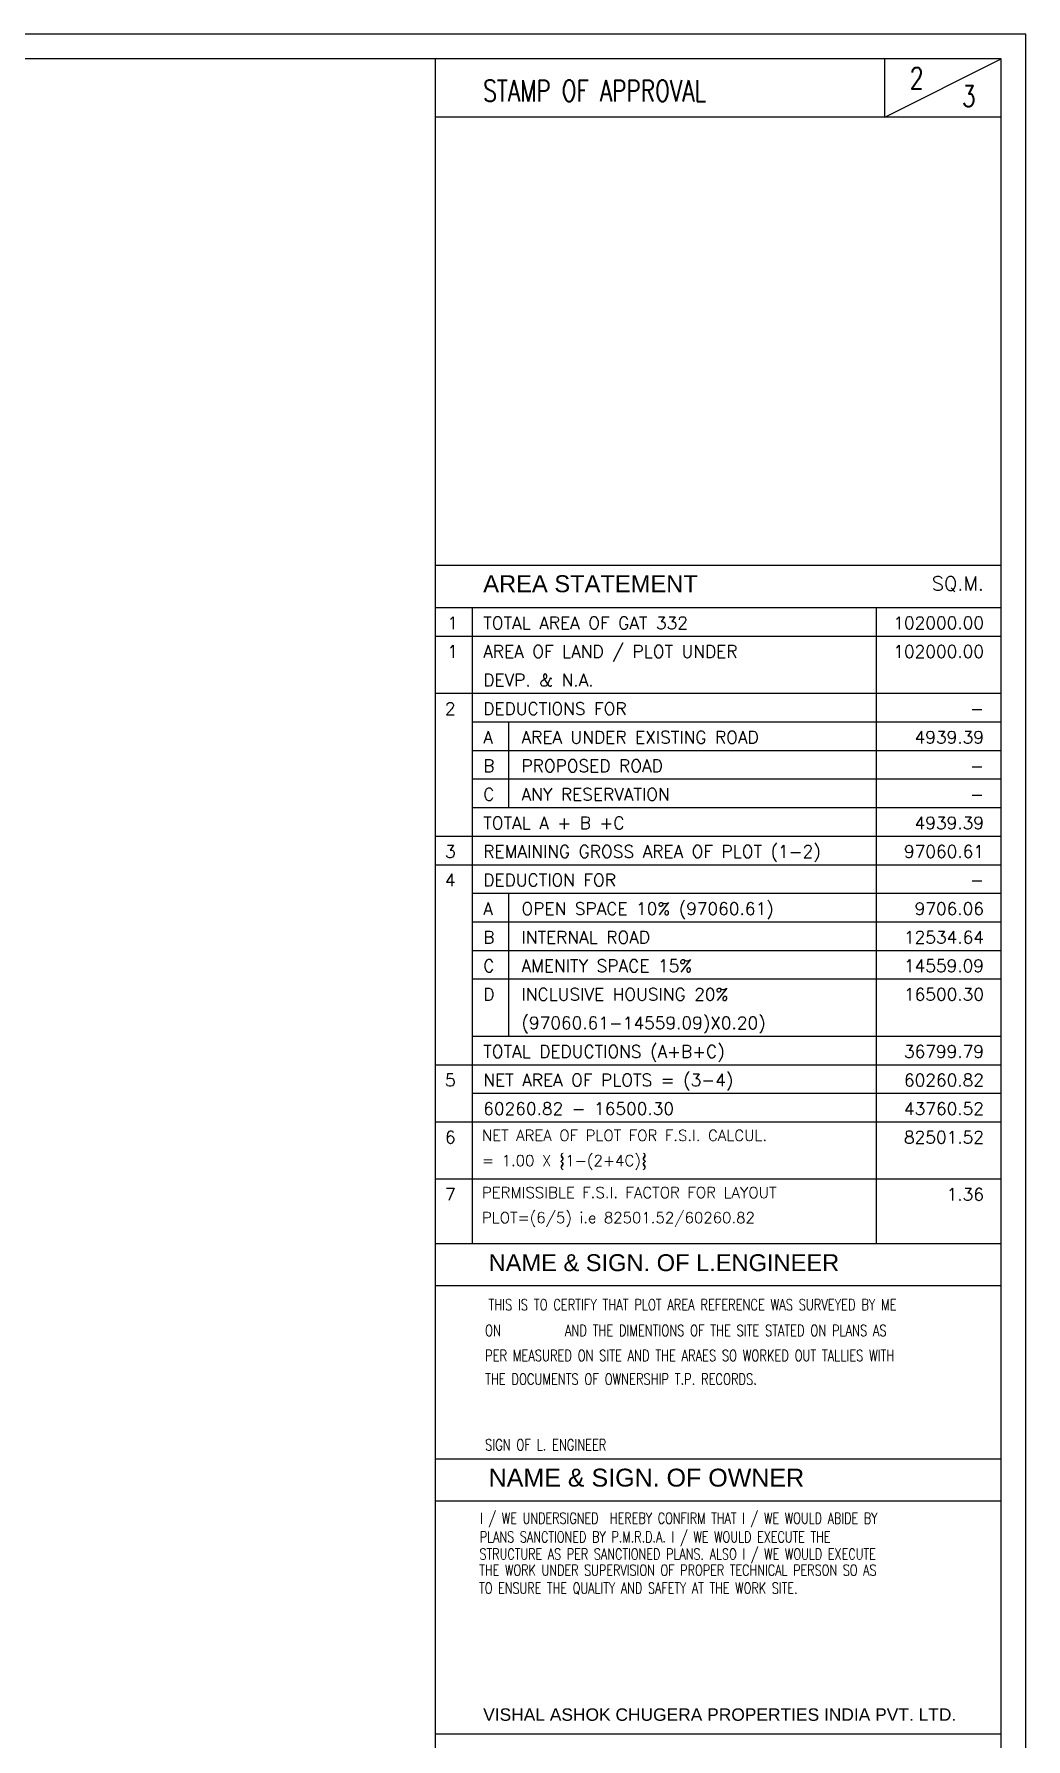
# Model space of a CAD drawing. Header units: millimetres. Extents: x 9625 to 10808, y -1607 to -1252.
# Drawn here: x 10708.4 to 10808.1, y -1423.5 to -1252.1 of the extents above; entities that cross this region are included whole.
import ezdxf
from ezdxf.enums import TextEntityAlignment as Align

# ---------------------------------------------------------------- set-up
doc = ezdxf.new("R2010")
doc.units = ezdxf.units.MM
doc.header["$LTSCALE"] = 3
doc.header["$MEASUREMENT"] = 0
doc.layers.add('Text', color=3, linetype='Continuous')
doc.layers.add('WALL', color=6, linetype='Continuous')
doc.styles.add('ROMANS', font='romans__.ttf', dxfattribs={"width": 0.75})
doc.styles.get("Standard").update_dxf_attribs({"font": 'arial.ttf'})

msp = doc.modelspace()

# ---------------------------------------------------------------- linework, layer by layer
at = {"layer": 'Text'}
for p, q in [((10748.7449, -1474.5574), (10748.7449, -1254.5859)), ((10793.8875, -1260.4237), (10805.5631, -1254.5859)), ((10793.8875, -1260.4237), (10793.8875, -1254.5859)), ((10805.5631, -1260.4237), (10748.7449, -1260.4237)), ((10805.5631, -1305.5149), (10748.7449, -1305.5149)), ((10805.5631, -1309.7763), (10748.7449, -1309.7763)), ((10752.409, -1309.7763), (10752.409, -1373.7128)), ((10793.0631, -1373.7128), (10793.0631, -1309.7763)), ((10805.5631, -1312.6489), (10748.7449, -1312.6489)), ((10805.5631, -1318.3941), (10748.7449, -1318.3941)), ((10805.5631, -1321.2666), (10752.409, -1321.2666)), ((10756.0731, -1321.2666), (10756.0731, -1329.8844)), ((10805.5631, -1324.1392), (10752.409, -1324.1392)), ((10805.5631, -1327.0118), (10752.409, -1327.0118)), ((10805.5631, -1329.8844), (10752.409, -1329.8844)), ((10805.5631, -1332.757), (10748.7449, -1332.757)), ((10805.5631, -1335.6296), (10748.7449, -1335.6296)), ((10805.5631, -1338.5022), (10752.409, -1338.5022)), ((10756.0731, -1338.5022), (10756.0731, -1352.8652)), ((10805.5631, -1341.3748), (10752.409, -1341.3748)), ((10805.5631, -1344.2474), (10752.409, -1344.2474)), ((10805.5631, -1347.12), (10752.409, -1347.12)), ((10805.5631, -1352.8652), (10752.409, -1352.8652)), ((10805.5631, -1355.7378), (10748.7449, -1355.7378)), ((10805.5631, -1358.6104), (10752.409, -1358.6104)), ((10805.5631, -1361.483), (10748.7449, -1361.483)), ((10805.5631, -1367.2282), (10748.7449, -1367.2282)), ((10805.5631, -1373.7128), (10748.7449, -1373.7128)), ((10805.5631, -1373.7128), (10755.5631, -1373.7128)), ((10805.5631, -1377.9298), (10748.7449, -1377.9298)), ((10805.5631, -1395.3754), (10748.7449, -1395.3754)), ((10805.5631, -1395.3754), (10755.5631, -1395.3754)), ((10805.5631, -1395.3754), (10755.5631, -1395.3754)), ((10805.5631, -1399.5924), (10748.7449, -1399.5924)), ((10805.5631, -1423.032), (10748.7449, -1423.032))]:
    msp.add_line(p, q, dxfattribs=at)
at = {"layer": 'WALL', "color": 8}
msp.add_lwpolyline([(10100.0905, -1603.0802), (10808.0631, -1603.0802), (10808.0631, -1252.0859), (10100.0905, -1252.0859)], close=True, dxfattribs=at)
at = {"layer": 'WALL'}
msp.add_lwpolyline([(10104.0905, -1600.5802), (10805.5631, -1600.5802), (10805.5631, -1254.5859), (10104.0905, -1254.5859)], close=True, dxfattribs=at)

# ---------------------------------------------------------------- texts
at = {"layer": 'Text', "style": 'ROMANS', "width": 0.75}
for s, height, p in [('2', 2.1307, (10796.407, -1257.5819)), ('STAMP OF APPROVAL', 2.130682, (10753.5305, -1258.8472)), ('3', 2.1307, (10801.6411, -1259.3973)), ('THIS IS TO CERTIFY THAT PLOT AREA REFERENCE WAS SURVEYED BY ME', 1.125, (10754.0592, -1380.4009)), ('ON          AND THE DIMENTIONS OF THE SITE STATED ON PLANS AS', 1.125, (10753.7223, -1383.0009)), ('PER MEASURED ON SITE AND THE ARAES SO WORKED OUT TALLIES WITH', 1.125, (10753.7223, -1385.5042)), ('THE DOCUMENTS OF OWNERSHIP T.P. RECORDS.', 1.125, (10753.7223, -1387.877)), ('SIGN OF L. ENGINEER', 1.125, (10753.7223, -1394.4979)), ('I / WE UNDERSIGNED  HEREBY CONFIRM THAT I / WE WOULD ABIDE BY ', 1.1, (10753.2092, -1401.8531)), ('PLANS SANCTIONED BY P.M.R.D.A. I / WE WOULD EXECUTE THE ', 1.1, (10753.1848, -1403.7352)), ('STRUCTURE AS PER SANCTIONED PLANS. ALSO I / WE WOULD EXECUTE ', 1.1, (10753.1605, -1405.4597)), ('THE WORK UNDER SUPERVISION OF PROPER TECHNICAL PERSON SO AS ', 1.1, (10753.1361, -1407.077)), ('TO ENSURE THE QUALITY AND SAFETY AT THE WORK SITE.', 1.1, (10753.1118, -1408.8843))]:
    msp.add_text(s, height=height, dxfattribs=at).set_placement(p)
at = {"layer": 'Text', "color": 6}
for s, height, p in [('AREA STATEMENT', 1.704545, (10753.5305, -1308.1997)), ('NAME & SIGN. OF L.ENGINEER', 1.7, (10754.0725, -1376.4622)), ('NAME & SIGN. OF OWNER', 1.8, (10754.0725, -1398.1248))]:
    msp.add_text(s, height=height, dxfattribs=at).set_placement(p)
at = {"layer": 'Text', "style": 'ROMANS'}
for s, height, p in [('SQ.M.', 1.42045, (10803.8472, -1308.0409)), ('102000.00', 1.25, (10803.8472, -1311.9165)), ('102000.00', 1.25, (10803.8472, -1314.7891)), ('-', 1.25, (10803.8472, -1320.5343)), ('4939.39', 1.25, (10803.8472, -1323.4069)), ('-', 1.25, (10803.8472, -1326.2795)), ('-', 1.25, (10803.8472, -1329.1521)), ('4939.39', 1.25, (10803.8472, -1332.0247)), ('97060.61', 1.25, (10803.8472, -1334.8973)), ('-', 1.25, (10803.8472, -1337.7699)), ('9706.06', 1.25, (10803.8472, -1340.6425)), ('12534.64', 1.25, (10803.8472, -1343.5151)), ('14559.09', 1.25, (10803.8472, -1346.3877)), ('16500.30', 1.25, (10803.8472, -1349.2603)), ('36799.79', 1.25, (10803.8472, -1355.0054)), ('60260.82', 1.25, (10803.8472, -1357.878)), ('43760.52', 1.25, (10803.8472, -1360.7506)), ('82501.52', 1.25, (10803.8472, -1363.6232)), ('1.36', 1.25, (10803.8472, -1369.3684))]:
    msp.add_text(s, height=height, dxfattribs=at).set_placement(p, align=Align.RIGHT)
for s, height, p in [('1', 1.25, (10749.9218, -1311.9165)), ('TOTAL AREA OF GAT 332', 1.25, (10753.5305, -1311.9165)), ('1', 1.25, (10749.9218, -1314.7891)), ('AREA OF LAND / PLOT UNDER ', 1.25, (10753.5305, -1314.7891)), ('DEVP. & N.A.', 1.25, (10753.5305, -1317.6617)), ('2', 1.25, (10749.6868, -1320.5343)), ('DEDUCTIONS FOR', 1.25, (10753.5305, -1320.5343)), ('A', 1.25, (10753.5305, -1323.4069)), ('AREA UNDER EXISTING ROAD', 1.25, (10757.3743, -1323.4069)), ('B', 1.25, (10753.5305, -1326.2795)), ('PROPOSED ROAD', 1.25, (10757.3743, -1326.2795)), ('C', 1.25, (10753.5305, -1329.1521)), ('ANY RESERVATION', 1.25, (10757.3743, -1329.1521)), ('TOTAL A + B +C', 1.25, (10753.5305, -1332.0247)), ('REMAINING GROSS AREA OF PLOT (1-2)', 1.25, (10753.5305, -1334.8973)), ('3', 1.25, (10749.6868, -1334.8973)), ('4', 1.25, (10749.6868, -1337.7699)), ('DEDUCTION FOR', 1.25, (10753.5305, -1337.7699)), ('A', 1.25, (10753.5305, -1340.6425)), ('OPEN SPACE 10%%% (97060.61)', 1.25, (10757.3743, -1340.6425)), ('B', 1.25, (10753.5305, -1343.5151)), ('INTERNAL ROAD', 1.25, (10757.3743, -1343.5151)), ('C', 1.25, (10753.5305, -1346.3877)), ('AMENITY SPACE 15%%%', 1.25, (10757.3743, -1346.3877)), ('D', 1.25, (10753.5305, -1349.2603)), ('INCLUSIVE HOUSING 20%%%', 1.25, (10757.3743, -1349.2603)), ('(97060.61-14559.09)X0.20)', 1.25, (10757.3743, -1352.1328)), ('TOTAL DEDUCTIONS (A+B+C)', 1.25, (10753.5305, -1355.0054)), ('5', 1.25, (10749.6868, -1357.878)), ('NET AREA OF PLOTS = (3-4)', 1.25, (10753.5305, -1357.878)), ('60260.82 - 16500.30', 1.25, (10753.5305, -1360.7506)), ('6', 1.25, (10749.6868, -1363.6232)), ('NET AREA OF PLOT FOR F.S.I. CALCUL.', 1.1, (10753.396, -1363.3664)), ('= 1.00 X {1-(2+4C)}', 1.1, (10753.396, -1365.8943)), ('7', 1.25, (10749.6868, -1369.3684)), ('PERMISSIBLE F.S.I. FACTOR FOR LAYOUT ', 1.1, (10753.396, -1369.1116)), ('PLOT=(6/5) i.e 82501.52/60260.82', 1.1, (10753.396, -1371.6395))]:
    msp.add_text(s, height=height, dxfattribs=at).set_placement(p)
at = {"layer": 'Text'}
msp.add_text('VISHAL ASHOK CHUGERA PROPERTIES INDIA PVT. LTD. ', height=1.25, dxfattribs=at).set_placement((10753.5239, -1421.6733))

doc.saveas('drawing.dxf')
